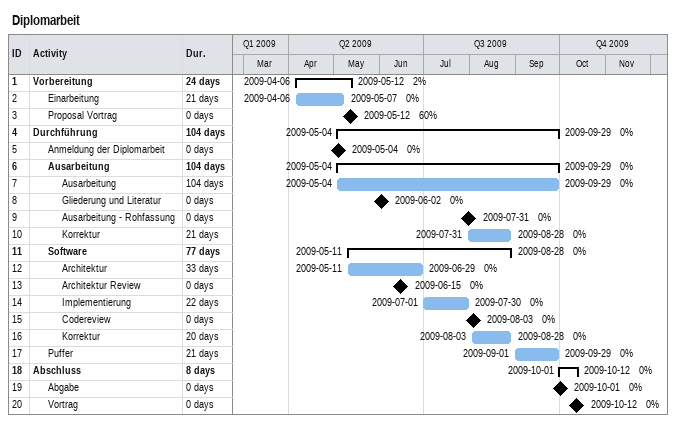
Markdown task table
Diplomarbeit

| ID | Level | Task | Duration | Start | Finish | % complete |
|---|---|---|---|---|---|---|
| 1 | 1 | **Vorbereitung** | 24d | 2009-04-06 | 2009-05-12 | 2 |
| 2 | 2 | Einarbeitung | 21d | 2009-04-06 | 2009-05-07 | 0 |
| 3 | 2 | Proposal Vortrag | 0d | 2009-05-12 | 2009-05-12 | 60 |
| 4 | 1 | **Durchführung** | 104d | 2009-05-04 | 2009-09-29 | 0 |
| 5 | 2 | Anmeldung der Diplomarbeit | 0d | 2009-05-04 | 2009-05-04 | 0 |
| 6 | 2 | **Ausarbeitung** | 104d | 2009-05-04 | 2009-09-29 | 0 |
| 7 | 3 | Ausarbeitung | 104d | 2009-05-04 | 2009-09-29 | 0 |
| 8 | 3 | Gliederung und Literatur | 0d | 2009-06-02 | 2009-06-02 | 0 |
| 9 | 3 | Ausarbeitung - Rohfassung | 0d | 2009-07-31 | 2009-07-31 | 0 |
| 10 | 3 | Korrektur | 21d | 2009-07-31 | 2009-08-28 | 0 |
| 11 | 2 | **Software** | 77d | 2009-05-11 | 2009-08-28 | 0 |
| 12 | 3 | Architektur | 33d | 2009-05-11 | 2009-06-29 | 0 |
| 13 | 3 | Architektur Review | 0d | 2009-06-15 | 2009-06-15 | 0 |
| 14 | 3 | Implementierung | 22d | 2009-07-01 | 2009-07-30 | 0 |
| 15 | 3 | Codereview | 0d | 2009-08-03 | 2009-08-03 | 0 |
| 16 | 3 | Korrektur | 20d | 2009-08-03 | 2009-08-28 | 0 |
| 17 | 2 | Puffer | 21d | 2009-09-01 | 2009-09-29 | 0 |
| 18 | 1 | **Abschluss** | 8d | 2009-10-01 | 2009-10-12 | 0 |
| 19 | 2 | Abgabe | 0d | 2009-10-01 | 2009-10-01 | 0 |
| 20 | 2 | Vortrag | 0d | 2009-10-12 | 2009-10-12 | 0 |
